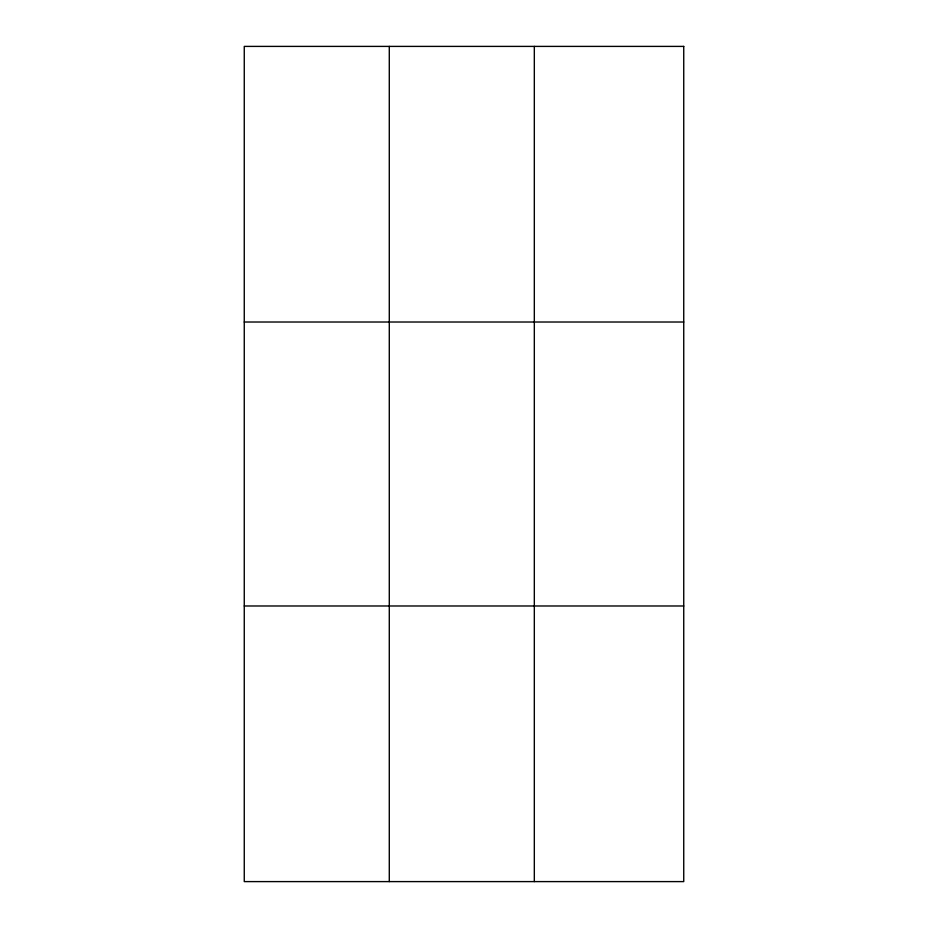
<?xml version="1.0" encoding="UTF-8"?>
<svg xmlns="http://www.w3.org/2000/svg" width="928" height="928" viewBox="0 0 928 928"><rect width="100%" height="100%" fill="white"/><g stroke="black" fill="none" stroke-linecap="round" stroke-linejoin="round"><path stroke-width="1.39" d="M389.284 46.4L389.284 881.6M534.319 46.4L534.319 881.6M244.261 322.016L683.739 322.016M244.261 605.984L683.739 605.984M683.739 46.4L683.739 881.6L244.261 881.6L244.261 46.4L683.739 46.4"/></g></svg>
